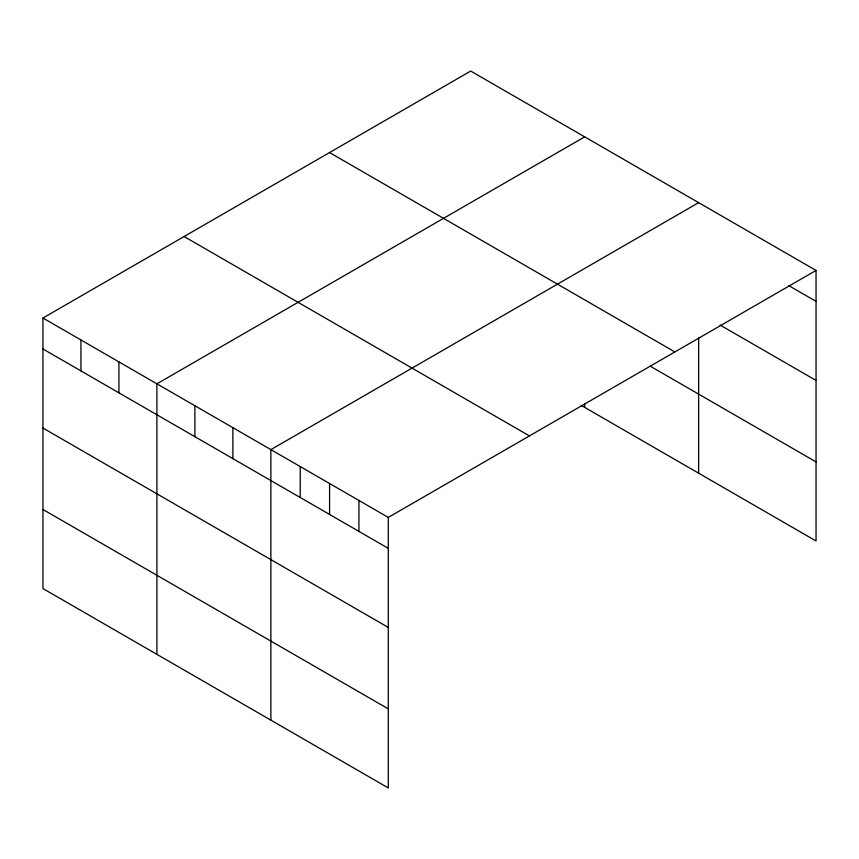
<?xml version="1.0" encoding="UTF-8"?>
<svg xmlns="http://www.w3.org/2000/svg" width="859" height="859" viewBox="0 0 859 859"><rect width="100%" height="100%" fill="white"/><g stroke="black" fill="none" stroke-linecap="round" stroke-linejoin="round"><path stroke-width="1.29" d="M42.95 318.023L388.289 517.408L388.289 787.939L42.95 588.565L42.95 318.023L470.711 71.061L816.05 270.435L816.05 540.977L581.221 405.394M584.678 136.86L156.907 383.823L156.907 654.354M698.635 202.649L270.875 449.622L270.875 720.153M388.289 517.408L816.05 270.435M788.959 285.736L816.05 301.38M720.089 325.046L816.05 380.451M329.555 152.558L674.884 351.943M650.284 366.202L816.05 461.906M184.116 236.526L529.445 435.91M42.95 348.969L388.289 548.353M42.95 428.04L388.289 627.414M42.95 509.494L388.289 708.879M698.635 337.619L698.635 473.18M584.678 403.44L584.678 407.391M358.933 500.464L358.933 531.399M329.577 483.51L329.577 514.455M300.231 466.566L300.231 497.511M232.886 427.685L232.886 458.631M194.896 405.759L194.896 436.694M118.929 361.886L118.929 392.831M80.939 339.96L80.939 370.905"/></g></svg>
